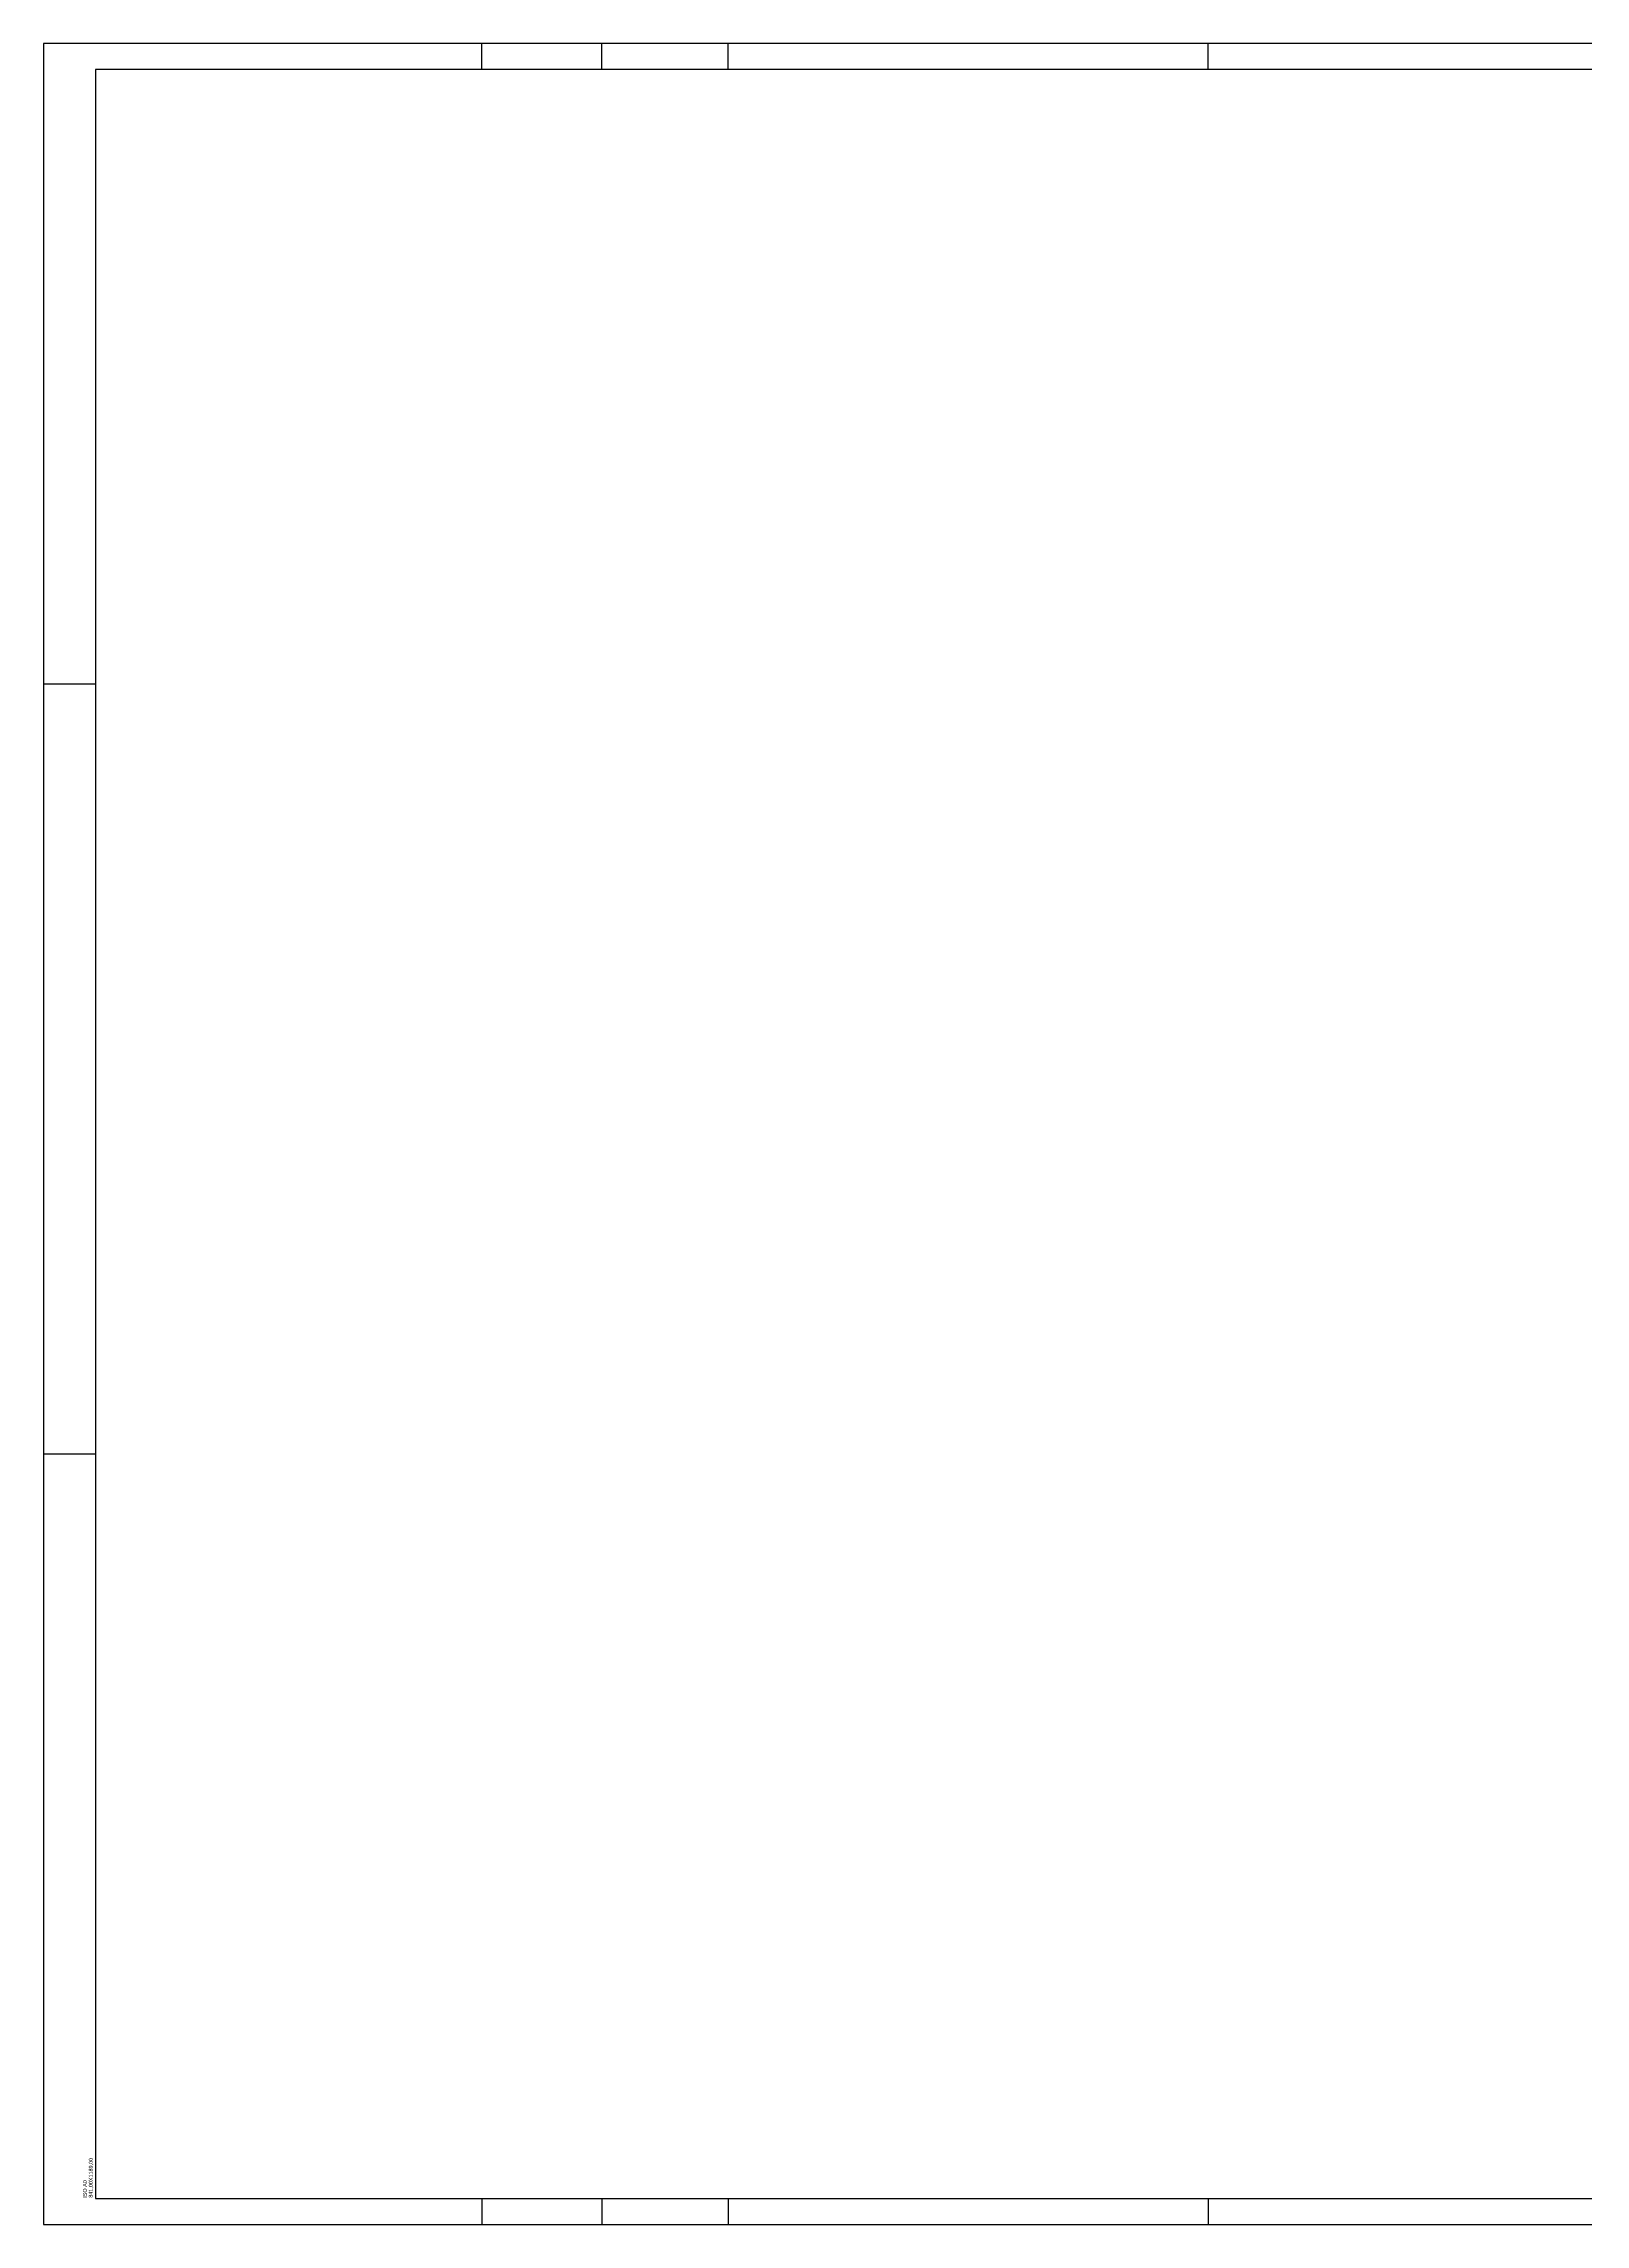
# Paper-space layout 'A0' of a CAD drawing. Header units: millimetres. Extents: x -364 to 825, y -1 to 840.
# Drawn here: x -364 to 230, y -1 to 840 of the extents above; entities that cross this region are included whole.
import ezdxf

# ---------------------------------------------------------------- set-up
doc = ezdxf.new("R2010")
doc.units = ezdxf.units.MM
doc.layers.add('ARQ_Prancha', color=7, linetype='Continuous')
doc.styles.add('DES-ROMANS', font='arial.ttf')

psp = doc.layouts.new('A0')

# ---------------------------------------------------------------- linework, layer by layer
at = {"layer": 'ARQ_Prancha'}
for p, q in [((-195.36, 829.96), (-195.36, 839.96)), ((-149.15, 829.96), (-149.15, 839.96)), ((-100.34, 829.96), (-100.34, 839.96)), ((84.66, 829.96), (84.66, 839.96)), ((-344.34, 592.96), (-364.34, 592.96)), ((-344.34, 295.96), (-364.34, 295.96)), ((-195.36, 8.96), (-195.36, -1.04)), ((-149.15, 8.96), (-149.15, -1.04)), ((-100.34, 8.96), (-100.34, -1.04)), ((84.66, 8.96), (84.66, -1.04))]:
    psp.add_line(p, q, dxfattribs=at)
for points in [[(-364.34, -1.04), (824.66, -1.04), (824.66, 839.96), (-364.34, 839.96)], [(814.66, 8.96), (814.66, 829.96), (-344.34, 829.96), (-344.34, 8.96), (814.66, 8.96)]]:
    psp.add_lwpolyline(points, close=True, dxfattribs=at)

# ---------------------------------------------------------------- texts
at = {"layer": 'ARQ_Prancha', "style": 'DES-ROMANS'}
for s, p in [('841,00X1189,00', (-345.41, 9.23)), ('ISO A0', (-347.66, 9.23))]:
    psp.add_text(s, height=1.5, rotation=90, dxfattribs=at).set_placement(p)

doc.saveas('drawing.dxf')
